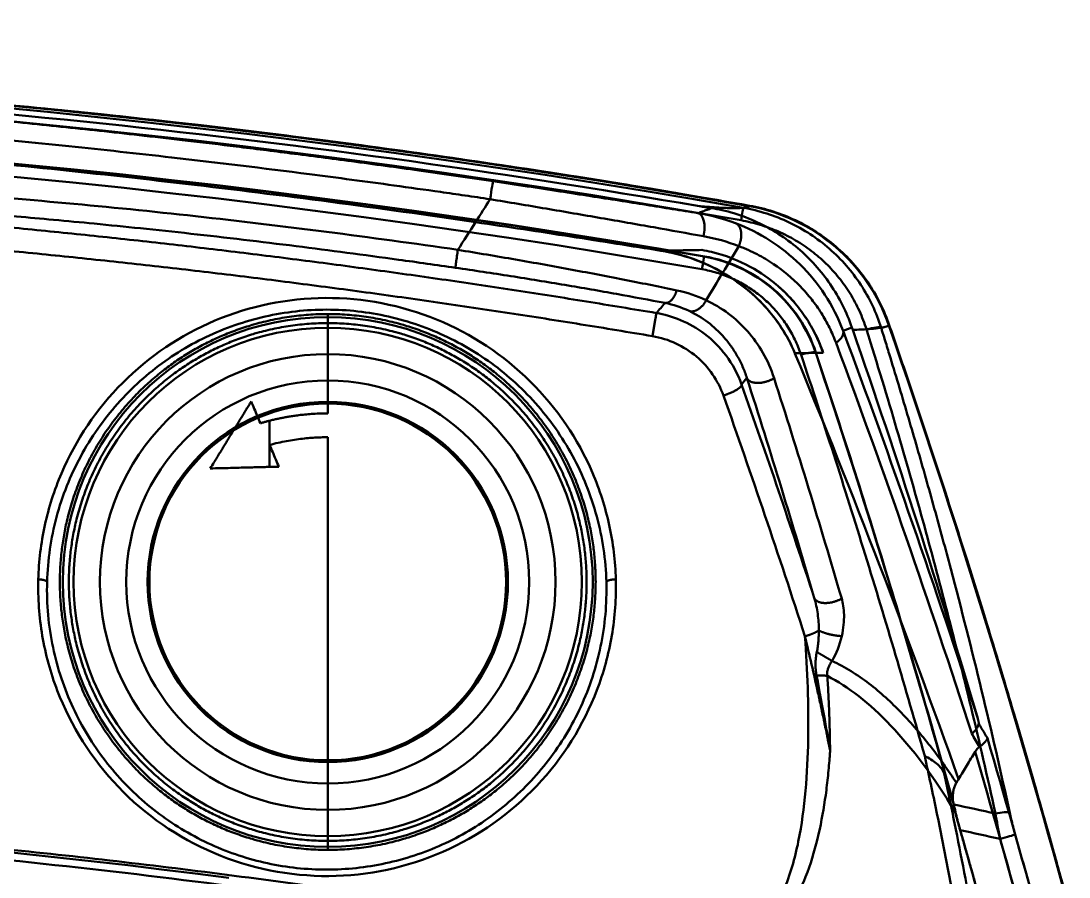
# Model space of a CAD drawing. Header units: millimetres. Extents: x -142 to 142, y -208 to 161.
# Drawn here: x 48.1 to 105.8, y 113.7 to 160.9 of the extents above; entities that cross this region are included whole.
import ezdxf

# ---------------------------------------------------------------- set-up
doc = ezdxf.new("R2010")
doc.units = ezdxf.units.MM
doc.layers.add('1', color=7, linetype='Continuous', true_color=0xffffff)

msp = doc.modelspace()

# ---------------------------------------------------------------- linework, layer by layer
at = {"layer": '1', "color": 251, "linetype": 'Continuous', "lineweight": 50}
for p, q in [((88.237, 150.728, 0.6), (88.237, 150.728)), ((85.731, 147.92, -5.669), (85.746, 147.936, -5.314)), ((65, 141.1, 22.6), (65, 144.595, 31.554)), ((65, 144, 13.2), (65, 139.925, 17.275)), ((65, 144, 11.4), (65, 144, 13.2)), ((93.88, 144.012, 11.497), (93.394, 143.833, 26.314)), ((95.933, 144.153, 0.6), (95.933, 144.153)), ((91.884, 142.618, -6.489), (91.894, 142.63, -6.237)), ((65, 139.925, 20.5), (65, 139.825, 20.673)), ((65, 139.925, 17.275), (65, 139.925, 20.5)), ((65, 139.825, 20.673), (65, 139.825, 22.6)), ((65, 120.175, 22.6), (65, 120.175, 20.673)), ((65, 120.175, 20.673), (65, 120.075, 20.5)), ((65, 120.075, 20.5), (65, 120.075, 17.275)), ((65, 120.075, 17.275), (65, 116, 13.2)), ((65, 118.9, 22.6), (65, 115.405, 31.554)), ((65, 116, 13.2), (65, 116, 11.4))]:
    msp.add_line(p, q, dxfattribs=at)
at = {"layer": '1', "color": 251, "linetype": 'Continuous', "lineweight": 50, "extrusion": (0, 0, -1)}
for centre, radius, start, end in [((0, -346, 3.96), 504.331, 79.96362, 100.03638), ((0, -346, 4.799), 503.629, 79.96362, 100.03638), ((0, -346, 5.669), 501.305, 80.15308, 99.84692), ((0, -346, -11.5), 504.002, 91.97293, 99.76506), ((0, -346, 6.5), 500.602, 80.15308, 99.84692), ((-65, 130, -31.554), 14.595, 270, 90), ((-65, 130, -31.554), 14.595, 90, 270), ((-65, 130, -13.2), 14, 270, 90), ((-65, 130, -13.2), 14, 90, 270), ((379, -20, -0.6), 502.476, 160.93454, 164.76154), ((-65, 130, -35.549), 12.553, 270, 90), ((-65, 130, -35.549), 12.553, 90, 270), ((-65, 130, -20.5), 9.925, 270, 90), ((-65, 130, -22.6), 9.825, 270, 90), ((-65, 130, -20.5), 9.925, 90, 270), ((-65, 130, -22.6), 9.825, 90, 270), ((379, -20, -10.866), 500.718, 163.59751, 164.7357), ((379, -20, -11.5), 499.858, 163.65777, 164.7357), ((379, -20, 11.373), 497.917, 163.8073, 163.95042), ((379, -20, 10.866), 500.718, 164.23017, 164.7357), ((379, -20, 11.5), 499.858, 164.23017, 164.7357)]:
    msp.add_arc(centre, radius, start, end, dxfattribs=at)
at = {"layer": '1', "color": 251, "linetype": 'Continuous', "lineweight": 50}
for centre, radius, start, end in [((0, -346), 504.504, 79.92722, 100.07278), ((0, -346, 0.6), 504.478, 79.92891, 100.07109), ((0, -346, -5.314), 501.323, 80.1518, 99.8482), ((65, 130, 11.4), 14, 90, 270), ((65, 130, 11.4), 14, 270, 90), ((-379, -20, 11.5), 500.515, 16.53864, 19.11303), ((-379, -20), 502.502, 15.23732, 19.0669), ((65, 130, 22.6), 11.1, 90, 270), ((65, 130, 22.6), 11.1, 270, 90), ((65, 130, 17.275), 9.925, 90, 270), ((65, 130, 20.673), 9.825, 90, 270), ((65, 130, 17.275), 9.925, 270, 90), ((65, 130, 20.673), 9.825, 270, 90), ((0, -346, -14.783), 463.545, 82.61923, 97.38077), ((0, -346, -11.356), 474.296, 77.60805, 77.89199), ((0, -346, -11.5), 472.987, 77.54085, 77.8137), ((-379, -20, -11.5), 497.872, 15.30697, 15.89189), ((0, -346, -15), 461.582, 82.61923, 97.38077)]:
    msp.add_arc(centre, radius, start, end, dxfattribs=at)
at = {"layer": '1', "color": 251, "linetype": 'Continuous', "lineweight": 50, "extrusion": (-0.989055, 0.147299, -0.008552)}
msp.add_arc((-160.332, 36.547, -51.207), 1, 89.93374, 178.99996, dxfattribs=at)
at = {"layer": '1', "color": 251, "linetype": 'Continuous', "lineweight": 50, "extrusion": (-0.843796, 0.135983, 0.51915)}
msp.add_arc((-160.99, 60.309, -34.012), 1, 78.12019, 178.82995, dxfattribs=at)
at = {"layer": '1', "color": 251, "linetype": 'Continuous', "lineweight": 50, "extrusion": (0.984697, -0.174274, 5.16068e-09)}
msp.add_arc((162.727, -3.921, 60.299), 0.9, 282.6, 357.49999, dxfattribs=at)
at = {"layer": '1', "color": 251, "linetype": 'Continuous', "lineweight": 50, "extrusion": (0.985268, -0.171016, -1.76321e-10)}
msp.add_arc((159.503, -5.622, 59.172), 0.9, 282.6, 357, dxfattribs=at)
at = {"layer": '1', "color": 251, "linetype": 'Continuous', "lineweight": 50, "extrusion": (-1, 0, 0)}
for start, end in [(104.54047, 180), (180, 201.32065)]:
    msp.add_arc((-141.8, 32.645, -65), 3, start, end, dxfattribs=at)
at = {"layer": '1', "color": 251, "linetype": 'Continuous', "lineweight": 50, "extrusion": (-0.290951, 0.779858, 0.554229)}
msp.add_arc((-136.78, -34.734, 99.58), 1, 113.68337, 177.59699, dxfattribs=at)
at = {"layer": '1', "color": 251, "linetype": 'Continuous', "lineweight": 50, "extrusion": (0.292666, -0.93651, -0.193119)}
msp.add_arc((133.202, -25.907, -105.933), 0.9, 275.93466, 351.19573, dxfattribs=at)
at = {"layer": '1', "color": 251, "linetype": 'Continuous', "lineweight": 50, "extrusion": (0.310848, -0.930902, -0.191823)}
msp.add_arc((131.426, -26.687, -102.957), 0.9, 276.07568, 356.94317, dxfattribs=at)
at = {"layer": '1', "color": 251, "linetype": 'Continuous', "lineweight": 50, "extrusion": (0.997943, 0.01175, 0.063028)}
msp.add_arc((129.226, -17.017, 65.584), 50, 79.72171, 81.27415, dxfattribs=at)
at = {"layer": '1', "color": 251, "linetype": 'Continuous', "lineweight": 50, "extrusion": (-0.997943, -0.01175, -0.063028)}
msp.add_arc((-129.226, -17.017, -65.584), 50, 97.32567, 98.72585, dxfattribs=at)
at = {"layer": '1', "color": 251, "linetype": 'Continuous', "lineweight": 50, "extrusion": (1, 0, 0)}
for start, end in [(104.54047, 180), (180, 201.32065)]:
    msp.add_arc((118.2, 32.645, 65), 3, start, end, dxfattribs=at)
at = {"layer": '1', "color": 251, "linetype": 'Continuous', "lineweight": 50, "extrusion": (0.209764, -0.9573, -0.198935)}
msp.add_arc((124.437, -28.682, -88.63), 0.9, 275.24026, 342.66616, dxfattribs=at)
at = {"layer": '1', "color": 251, "linetype": 'Continuous', "lineweight": 50, "extrusion": (0.271774, -0.962361, -6.80199e-15)}
msp.add_arc((129.687, -10.6, -83.755), 0.9, 270, 342.81695, dxfattribs=at)
at = {"layer": '1', "color": 251, "linetype": 'Continuous', "lineweight": 50}
for points, weights, degree in [([(-88.237, 150.728, 0.6), (-29.718, 161.123, 0.6), (29.718, 161.123, 0.6), (88.237, 150.728, 0.6)], [0.503883333784, 0.498705555405, 0.498705555405, 0.503883333784], 3), ([(83.104, 144.814, 15.802), (52.228, 150.042, 15.802), (20.94, 151.36, 15.802)], [0.500493700957, 0.499506299043, 0.500493700957], 2), ([(82.889, 143.541, 14.881), (51.336, 148.883, 14.881), (19.358, 150.131, 14.881)], [0.50051822094, 0.49948177906, 0.50051822094], 2), ([(95.933, 144.153, 0.6), (99.591, 133.57, 0.6), (102.894, 122.87, 0.6), (105.837, 112.066, 0.6)], [0.500139632378, 0.499953455874, 0.499953455874, 0.500139632378], 3), ([(-20.967, 117.221, 24.913), (31.277, 119.586, 24.913), (82.736, 110.254, 24.913)], [0.50158002096, 0.49841997904, 0.50158002096], 2), ([(101.104, 111.819, 11.5), (100.344, 114.589, 11.5), (99.551, 117.35, 11.5)], [0.500004161292, 0.499995838708, 0.500004161292], 2), ([(-82.632, 109.679, 25), (0, 124.663, 25), (82.631, 109.679, 25)], [0.504044166649, 0.495955833351, 0.504044166649], 2)]:
    msp.add_rational_spline(points, weights, degree=degree, dxfattribs=at)
for points, knots in [([(74.102, 152.075, 37.001), (72.74, 152.278, 36.989), (70.142, 152.654, 36.952), (66.43, 153.163, 36.823), (63.077, 153.601, 36.618), (60.068, 153.976, 36.34), (57.374, 154.298, 36), (54.947, 154.577, 35.607), (52.705, 154.825, 35.163), (50.559, 155.055, 34.656), (48.446, 155.274, 34.071), (46.346, 155.484, 33.398), (44.285, 155.684, 32.64), (42.274, 155.872, 31.803), (40.258, 156.054, 30.862), (38.139, 156.239, 29.759), (35.848, 156.431, 28.425), (33.364, 156.631, 26.805), (30.674, 156.837, 24.84), (27.757, 157.049, 22.448), (24.601, 157.264, 19.548), (21.225, 157.479, 16.073), (18.977, 157.611, 13.492), (17.823, 157.676, 12.1)], [0, 0, 0, 0, 0.063876, 0.12173, 0.174064, 0.221202, 0.263305, 0.301214, 0.336364, 0.370369, 0.404465, 0.43904, 0.473602, 0.507256, 0.540956, 0.577679, 0.61895, 0.664866, 0.716188, 0.774402, 0.840777, 0.915885, 1, 1, 1, 1]), ([(73.946, 151.086, 37.983), (73.713, 151.121, 37.981), (73.251, 151.189, 37.977), (72.34, 151.322, 37.966), (70.808, 151.543, 37.942), (67.951, 151.944, 37.873), (63.004, 152.602, 37.648), (57.004, 153.329, 37.046), (50.601, 154.028, 35.796), (44.848, 154.6, 34.05), (39.041, 155.125, 31.52), (33.916, 155.545, 28.497), (29.318, 155.891, 25.121), (25.228, 156.176, 21.585), (21.057, 156.445, 17.443), (18.403, 156.598, 14.341), (17.017, 156.677, 12.72)], [0, 0, 0, 0, 0.010837, 0.021506, 0.042347, 0.082087, 0.15428, 0.272161, 0.361156, 0.455796, 0.549445, 0.652951, 0.729544, 0.812104, 0.901843, 1, 1, 1, 1]), ([(85.393, 150.319, 33.905), (84.937, 150.392, 34.185), (84.007, 150.542, 34.707), (82.554, 150.773, 35.38), (81.047, 151.012, 35.942), (79.456, 151.26, 36.401), (77.762, 151.522, 36.748), (75.963, 151.796, 36.964), (74.728, 151.982, 37.006), (74.102, 152.075, 37.001)], [0, 0, 0, 0, 0.135282, 0.269359, 0.404675, 0.541862, 0.687965, 0.841698, 1, 1, 1, 1]), ([(20.94, 151.36, 15.802), (21.543, 151.357, 16.466), (22.745, 151.35, 17.751), (24.59, 151.327, 19.61), (26.452, 151.293, 21.368), (28.333, 151.247, 23.027), (30.216, 151.19, 24.572), (32.107, 151.122, 26.007), (34.014, 151.042, 27.342), (35.938, 150.95, 28.577), (37.873, 150.846, 29.708), (39.82, 150.73, 30.74), (41.788, 150.601, 31.679), (43.788, 150.458, 32.53), (45.809, 150.303, 33.291), (47.847, 150.134, 33.964), (49.952, 149.948, 34.568), (52.227, 149.733, 35.125), (54.745, 149.48, 35.632), (57.484, 149.185, 36.069), (60.345, 148.857, 36.413), (63.213, 148.507, 36.661), (66.064, 148.141, 36.83), (68.994, 147.744, 36.941), (70.992, 147.46, 36.983), (72.039, 147.308, 36.998)], [0, 0, 0, 0, 0.046674, 0.091608, 0.136422, 0.1801, 0.222325, 0.263459, 0.303969, 0.343827, 0.382864, 0.421159, 0.459023, 0.496936, 0.53491, 0.572132, 0.60936, 0.649668, 0.6949, 0.743996, 0.795117, 0.846065, 0.895032, 0.944994, 1, 1, 1, 1]), ([(88.218, 150.705, 0.6), (88.202, 150.69, 0.993), (88.153, 150.664, 1.79), (88.041, 150.633, 2.926), (87.887, 150.611, 4.038), (87.695, 150.597, 5.114), (87.462, 150.591, 6.176), (87.186, 150.593, 7.229), (86.871, 150.603, 8.248), (86.531, 150.621, 9.197), (86.182, 150.643, 10.053), (85.832, 150.67, 10.819), (85.599, 150.69, 11.281), (85.483, 150.7, 11.5)], [0, 0, 0, 0, 0.08441, 0.175969, 0.267528, 0.359087, 0.450646, 0.542205, 0.633764, 0.725323, 0.816882, 0.908441, 1, 1, 1, 1]), ([(95.913, 144.133, 0.6), (95.332, 145.815, 0.6), (94.302, 147.318, 0.6), (91.625, 149.606, 0.6), (89.975, 150.393, 0.6), (88.218, 150.705, 0.6)], [0, 0, 0, 0, 0.5, 0.5, 1, 1, 1, 1]), ([(95.933, 144.153), (95.642, 144.997), (95.246, 145.783), (94.251, 147.245), (93.651, 147.913), (92.313, 149.057), (91.556, 149.547), (89.963, 150.3), (89.116, 150.572), (88.237, 150.728)], [0, 0, 0, 0, 0.25, 0.25, 0.5, 0.5, 0.75, 0.75, 1, 1, 1, 1]), ([(88.237, 150.728, 0.6), (89.116, 150.572, 0.6), (89.963, 150.3, 0.6), (91.556, 149.547, 0.6), (92.313, 149.057, 0.6), (93.651, 147.913, 0.6), (94.251, 147.245, 0.6), (95.246, 145.783, 0.6), (95.642, 144.997, 0.6), (95.933, 144.153, 0.6)], [0, 0, 0, 0, 0.25, 0.25, 0.5, 0.5, 0.75, 0.75, 1, 1, 1, 1]), ([(93.88, 144.012, 11.497), (93.585, 144.867, 11.453), (93.184, 145.662, 11.39), (92.177, 147.137, 11.23), (91.571, 147.809, 11.133), (90.219, 148.958, 10.927), (89.457, 149.448, 10.81), (88.235, 150.014, 10.698), (87.81, 150.176, 10.669), (86.947, 150.438, 10.728), (86.495, 150.537, 10.837), (86.153, 150.591, 11.135)], [0, 0, 0, 0, 0.25, 0.25, 0.5, 0.5, 0.75, 0.75, 0.875, 0.875, 1, 1, 1, 1]), ([(93.004, 143.171, 27.041), (92.888, 143.454, 27.25), (92.654, 144.028, 27.672), (92.199, 144.825, 28.353), (91.666, 145.581, 29.072), (90.829, 146.538, 30.099), (89.822, 147.379, 31.198), (88.809, 147.979, 32.195), (88.243, 148.253, 32.724), (87.946, 148.38, 32.994), (87.773, 148.451, 33.151), (87.685, 148.484, 33.229), (87.641, 148.501, 33.269)], [0, 0, 0, 0, 0.111299, 0.225151, 0.343118, 0.463258, 0.716118, 0.854942, 0.926677, 0.963114, 0.981498, 1, 1, 1, 1]), ([(91.894, 142.63, -6.237), (91.446, 143.973, -5.96), (90.644, 145.183, -5.727), (88.498, 147.05, -5.402), (87.168, 147.689, -5.314), (85.746, 147.936, -5.314)], [0, 0, 0, 0, 0.5, 0.5, 1, 1, 1, 1]), ([(86.76, 147.039, 33.265), (87.622, 146.545, 32.426), (88.393, 145.935, 31.6), (89.741, 144.463, 29.977), (90.321, 143.595, 29.176), (90.733, 142.6, 28.44)], [0, 0, 0, 0, 0.5, 0.5, 1, 1, 1, 1]), ([(89.897, 146.224, 11.5), (90.17, 145.98, 11.499), (90.684, 145.458, 11.496), (91.184, 144.802, 11.494), (91.455, 144.379, 11.499), (91.532, 144.252, 11.504), (91.566, 144.193, 11.508), (91.589, 144.153, 11.512), (91.652, 144.045, 11.522), (91.75, 143.865, 11.54), (91.872, 143.621, 11.567), (91.958, 143.435, 11.588), (92.013, 143.31, 11.604), (92.049, 143.227, 11.612), (92.112, 143.079, 11.615), (92.198, 142.868, 11.587), (92.262, 142.705, 11.534), (92.292, 142.625, 11.501)], [0, 0, 0, 0, 0.25, 0.5, 0.5625, 0.59375, 0.601562, 0.609375, 0.625, 0.6875, 0.75, 0.8125, 0.828125, 0.84375, 0.875, 0.9375, 1, 1, 1, 1]), ([(49.054, 130.145, 20.336), (49.081, 131.146, 20.03), (49.324, 133.142, 19.416), (50.547, 136.978, 18.211), (53.414, 141.244, 16.822), (58.611, 144.767, 15.573), (64.858, 146.065, 14.942), (71.156, 144.843, 15.048), (76.45, 141.323, 15.869), (79.366, 137.013, 17.027), (80.6, 133.149, 18.13), (80.844, 131.146, 18.721), (80.87, 130.144, 19.022)], [0, 0, 0, 0, 0.0625, 0.125, 0.25, 0.375, 0.5, 0.625, 0.75, 0.875, 0.9375, 1, 1, 1, 1]), ([(85.847, 145.518, 33.26), (86.708, 145.117, 32.461), (87.863, 144.253, 31.247), (89.013, 142.659, 29.713), (89.429, 141.724, 29.002), (89.588, 141.226, 28.667)], [0, 0, 0, 0, 0.5, 0.75, 1, 1, 1, 1]), ([(49.538, 130, 19.901), (49.554, 130.605, 19.711), (49.658, 131.81, 19.329), (50.025, 133.583, 18.76), (50.593, 135.296, 18.204), (51.354, 136.925, 17.668), (52.293, 138.445, 17.159), (53.394, 139.839, 16.684), (54.64, 141.091, 16.247), (56.014, 142.188, 15.854), (57.495, 143.116, 15.509), (59.063, 143.868, 15.215), (60.697, 144.437, 14.974), (62.378, 144.818, 14.789), (64.086, 145.009, 14.66), (65.803, 145.009, 14.589), (67.511, 144.818, 14.576), (69.189, 144.438, 14.622), (70.82, 143.871, 14.726), (72.382, 143.123, 14.888), (73.858, 142.2, 15.108), (75.228, 141.11, 15.383), (76.472, 139.865, 15.711), (77.573, 138.477, 16.089), (78.514, 136.961, 16.514), (79.279, 135.334, 16.982), (79.854, 133.615, 17.488), (80.226, 131.826, 18.025), (80.331, 130.61, 18.398), (80.348, 130, 18.587)], [0, 0, 0, 0, 0.039047, 0.077843, 0.116597, 0.15505, 0.193104, 0.230766, 0.268055, 0.304976, 0.341523, 0.377683, 0.413487, 0.449011, 0.484352, 0.5196, 0.554838, 0.590145, 0.625595, 0.661273, 0.697256, 0.733587, 0.770289, 0.807408, 0.845003, 0.883004, 0.921605, 0.960695, 1, 1, 1, 1]), ([(88.09, 141.235, 27.939), (88.022, 141.451, 28.109), (87.864, 141.87, 28.46), (87.571, 142.452, 29.01), (87.228, 142.99, 29.575), (86.71, 143.643, 30.348), (85.961, 144.339, 31.339), (85.268, 144.76, 32.138), (84.901, 144.933, 32.535)], [0, 0, 0, 0, 0.125, 0.25, 0.375, 0.5, 0.75, 1, 1, 1, 1]), ([(95.913, 144.133, 0.6), (95.876, 144.102, 1.526), (95.74, 144.047, 3.375), (95.412, 143.99, 5.67), (95.051, 143.952, 7.488), (94.73, 143.925, 8.841), (94.358, 143.904, 10.181), (94.074, 143.892, 11.063), (93.924, 143.885, 11.501)], [0, 0, 0, 0, 0.25, 0.5, 0.625, 0.75, 0.875, 1, 1, 1, 1]), ([(95.484, 144.005, -5.097), (95.494, 143.97, -5.104), (95.516, 143.902, -5.119), (95.559, 143.764, -5.147), (95.634, 143.523, -5.198), (95.783, 143.041, -5.299), (96.079, 142.077, -5.502), (96.665, 140.147, -5.908), (97.479, 137.384, -6.49), (98.421, 134.058, -7.191), (99.629, 129.61, -8.129), (101.047, 124.028, -9.309), (102.079, 119.54, -10.262), (102.569, 117.29, -10.74)], [0, 0, 0, 0, 0.003906, 0.007812, 0.015625, 0.03125, 0.0625, 0.125, 0.25, 0.375, 0.5, 0.75, 1, 1, 1, 1]), ([(65, 130, 37.15), (65, 130.334, 37.15), (65, 131.001, 37.143), (64.999, 132.001, 37.113), (65.002, 132.751, 37.076), (64.997, 133.251, 37.044), (65.001, 133.583, 37.022), (64.996, 134.166, 36.978), (65.004, 134.747, 36.926), (65.001, 135.203, 36.879), (64.999, 135.369, 36.861), (65, 135.618, 36.834), (64.999, 135.991, 36.791), (65.003, 136.405, 36.739), (64.999, 136.735, 36.694), (65.001, 136.983, 36.66), (65.003, 137.231, 36.625), (65.001, 137.478, 36.588), (64.999, 137.726, 36.55), (65, 137.89, 36.524), (65, 137.973, 36.51)], [0, 0, 0, 0, 0.125, 0.25, 0.375, 0.40625, 0.4375, 0.5, 0.625, 0.65625, 0.671875, 0.6875, 0.75, 0.8125, 0.84375, 0.875, 0.90625, 0.9375, 0.96875, 1, 1, 1, 1]), ([(80.87, 130.144, 19.022), (80.897, 129.105, 19.334), (80.747, 127.026, 19.968), (79.652, 123.004, 21.236), (76.834, 118.498, 22.739), (71.537, 114.743, 24.131), (65.068, 113.348, 24.845), (58.538, 114.665, 24.711), (53.135, 118.43, 23.765), (50.277, 122.983, 22.475), (49.175, 127.027, 21.28), (49.027, 129.108, 20.652), (49.054, 130.145, 20.336)], [0, 0, 0, 0, 0.0625, 0.125, 0.25, 0.375, 0.5, 0.625, 0.75, 0.875, 0.9375, 1, 1, 1, 1]), ([(80.348, 130, 18.587), (80.364, 129.401, 18.773), (80.327, 128.21, 19.145), (80.067, 126.451, 19.706), (79.612, 124.748, 20.26), (78.972, 123.12, 20.801), (78.16, 121.589, 21.319), (77.191, 120.17, 21.811), (76.082, 118.878, 22.27), (74.847, 117.725, 22.692), (73.504, 116.72, 23.072), (72.07, 115.872, 23.407), (70.561, 115.187, 23.693), (68.995, 114.669, 23.928), (67.388, 114.322, 24.111), (65.756, 114.148, 24.239), (64.116, 114.148, 24.311), (62.486, 114.322, 24.327), (60.882, 114.669, 24.285), (59.319, 115.186, 24.188), (57.815, 115.869, 24.034), (56.385, 116.714, 23.824), (55.046, 117.714, 23.561), (53.815, 118.861, 23.247), (52.71, 120.144, 22.885), (51.745, 121.551, 22.478), (50.935, 123.069, 22.029), (50.291, 124.688, 21.543), (49.827, 126.399, 21.022), (49.559, 128.182, 20.471), (49.521, 129.393, 20.092), (49.538, 130, 19.901)], [0, 0, 0, 0, 0.037256, 0.073914, 0.110482, 0.146681, 0.182411, 0.217683, 0.252524, 0.286932, 0.320906, 0.354476, 0.38769, 0.420608, 0.453297, 0.485824, 0.518252, 0.550651, 0.583095, 0.615663, 0.648442, 0.681514, 0.714962, 0.748796, 0.782989, 0.817604, 0.85275, 0.888327, 0.924828, 0.962191, 1, 1, 1, 1]), ([(65, 117.447, 35.549), (64.996, 118.47, 35.814), (64.996, 120.534, 36.28), (65, 123.146, 36.698), (65, 125.248, 36.932), (65, 126.829, 37.058), (64.999, 128.15, 37.121), (65.001, 129.075, 37.143), (65.004, 129.603, 37.149), (65.001, 129.868, 37.15), (65, 130, 37.15)], [0, 0, 0, 0, 0.25, 0.5, 0.625, 0.75, 0.875, 0.9375, 0.96875, 1, 1, 1, 1]), ([(82.736, 110.254, 24.913), (82.979, 110.21, 24.913), (83.464, 110.123, 24.912), (84.439, 109.966, 24.906), (85.668, 109.84, 24.875), (87.154, 109.992, 24.744), (88.487, 110.652, 24.469), (89.457, 111.715, 24.093), (90.361, 113.409, 23.532), (90.985, 115.688, 22.811), (91.363, 118.499, 21.946), (91.491, 121.335, 21.088), (91.463, 124.172, 20.238), (91.358, 126.063, 19.676), (91.29, 127.008, 19.397)], [0, 0, 0, 0, 0.03125, 0.0625, 0.125, 0.1875, 0.25, 0.3125, 0.375, 0.5, 0.625, 0.75, 0.875, 1, 1, 1, 1]), ([(92.674, 120.708, 20.751), (92.671, 120.725, 20.749), (92.665, 120.758, 20.746), (92.656, 120.8, 20.742), (92.649, 120.834, 20.739), (92.642, 120.867, 20.736), (92.624, 120.959, 20.726), (92.58, 121.177, 20.702), (92.485, 121.645, 20.64), (92.347, 122.31, 20.533), (92.179, 123.103, 20.38), (91.95, 124.154, 20.151), (91.656, 125.458, 19.83), (91.413, 126.493, 19.544), (91.29, 127.008, 19.397)], [0, 0, 0, 0, 0.007812, 0.015625, 0.019531, 0.023438, 0.03125, 0.0625, 0.125, 0.25, 0.375, 0.5, 0.75, 1, 1, 1, 1]), ([(92.524, 124.821, 19.649), (92.516, 124.87, 19.642), (92.508, 124.97, 19.623), (92.528, 125.125, 19.585), (92.58, 125.29, 19.542), (92.665, 125.467, 19.503), (92.739, 125.589, 19.489), (92.779, 125.652, 19.487)], [0, 0, 0, 0, 0.166856, 0.349666, 0.547829, 0.762933, 1, 1, 1, 1]), ([(82.631, 109.679, 25), (83.01, 109.611, 25), (83.768, 109.478, 25), (84.915, 109.345, 24.982), (86.071, 109.33, 24.928), (87.212, 109.512, 24.814), (88.279, 109.929, 24.623), (89.533, 110.772, 24.277), (90.679, 112.25, 23.714), (91.569, 114.253, 22.984), (92.134, 116.372, 22.234), (92.433, 118.168, 21.613), (92.573, 119.436, 21.181), (92.629, 120.071, 20.965), (92.653, 120.389, 20.858), (92.666, 120.571, 20.796), (92.672, 120.662, 20.766), (92.674, 120.708, 20.751)], [0, 0, 0, 0, 0.0625, 0.125, 0.1875, 0.25, 0.3125, 0.375, 0.5, 0.625, 0.75, 0.875, 0.9375, 0.96875, 0.984375, 0.992188, 1, 1, 1, 1]), ([(99.551, 117.35, 11.5), (99.514, 117.481, 11.5), (99.454, 117.747, 11.499), (99.427, 118.087, 11.5), (99.442, 118.36, 11.5), (99.476, 118.561, 11.5), (99.535, 118.758, 11.5), (99.595, 118.88, 11.5), (99.63, 118.939, 11.5)], [0, 0, 0, 0, 0.25, 0.5, 0.625, 0.75, 0.875, 1, 1, 1, 1])]:
    msp.add_open_spline(points, degree=3, knots=knots, dxfattribs=at)
for points in [[(73.147, 149.821, 37.975), (70.484, 150.215, 37.946), (65.145, 150.96, 37.82), (57.155, 151.954, 37.112), (49.256, 152.824, 35.529), (41.644, 153.563, 32.859), (34.542, 154.17, 29.006), (28.041, 154.658, 24.195), (22.157, 155.047, 18.661), (18.586, 155.254, 14.623), (16.874, 155.348, 12.547)], [(20.243, 152.358, 16.44), (21.882, 152.352, 18.24), (25.298, 152.315, 21.721), (30.889, 152.162, 26.43), (37.001, 151.886, 30.454), (43.586, 151.467, 33.63), (50.543, 150.895, 35.829), (57.706, 150.172, 37.158), (64.933, 149.307, 37.793), (69.76, 148.646, 37.928), (72.169, 148.297, 37.963)], [(73.143, 149.822, 37.975), (73.412, 150.243, 37.978), (73.679, 150.665, 37.981), (73.946, 151.086, 37.983)], [(85.692, 149.049, 34.724), (84.816, 149.206, 35.268), (82.986, 149.532, 36.227), (80.067, 150.045, 37.258), (77.034, 150.567, 37.868), (74.975, 150.914, 37.992), (73.946, 151.086, 37.983)], [(86.153, 150.591, 11.135), (86.116, 150.597, 11.168), (86.043, 150.608, 11.229), (85.939, 150.625, 11.307), (85.84, 150.641, 11.373), (85.744, 150.656, 11.427), (85.651, 150.672, 11.468), (85.563, 150.686, 11.494), (85.509, 150.695, 11.5), (85.483, 150.7, 11.5)], [(87.892, 150.614, -3.96), (87.951, 150.62, -3.58), (88.059, 150.636, -2.782), (88.181, 150.673, -1.463), (88.226, 150.708, -0.501), (88.237, 150.728, 0)], [(86.153, 150.591, 11.135), (86.069, 150.56, 13.665), (85.9, 150.5, 18.725), (85.646, 150.409, 26.315), (85.478, 150.349, 31.375), (85.393, 150.319, 33.905)], [(87.46, 149.764, 32.528), (86.763, 150.028, 33.085), (86.059, 150.211, 33.537), (85.393, 150.319, 33.905)], [(87.892, 150.614, -3.96), (88.766, 150.458, -3.971), (90.473, 149.911, -4.04), (92.719, 148.45, -4.274), (94.464, 146.435, -4.633), (95.222, 144.838, -4.935), (95.484, 144.005, -5.097)], [(72.169, 148.297, 37.963), (72.494, 148.805, 37.968), (72.82, 149.313, 37.972), (73.147, 149.821, 37.975)], [(73.143, 149.822, 37.975), (74.024, 149.692, 37.985), (75.786, 149.428, 37.903), (78.396, 149.03, 37.475), (80.938, 148.633, 36.741), (82.563, 148.375, 36.053), (83.352, 148.249, 35.661)], [(93.394, 143.833, 26.314), (93.13, 144.548, 26.771), (92.449, 145.879, 27.743), (91.064, 147.55, 29.309), (89.393, 148.874, 30.92), (88.124, 149.511, 31.997), (87.46, 149.764, 32.528)], [(87.769, 149.922, -4.799), (88.133, 149.857, -4.799), (88.841, 149.687, -4.809), (89.834, 149.32, -4.85), (90.783, 148.835, -4.918), (91.661, 148.246, -5.012), (92.462, 147.555, -5.131), (93.17, 146.778, -5.273), (93.791, 145.904, -5.439), (94.307, 144.942, -5.628), (94.57, 144.26, -5.767), (94.68, 143.907, -5.84)], [(87.64, 148.501, 33.268), (87.017, 148.743, 33.825), (86.362, 148.929, 34.308), (85.692, 149.049, 34.724)], [(86.76, 147.039, 33.265), (87.053, 147.526, 33.267), (87.347, 148.014, 33.268), (87.64, 148.501, 33.268)], [(72.039, 147.308, 36.998), (72.038, 147.312, 37.113), (72.042, 147.362, 37.361), (72.07, 147.591, 37.702), (72.117, 147.936, 37.921), (72.152, 148.183, 37.963), (72.169, 148.297, 37.963)], [(72.169, 148.297, 37.963), (73.231, 148.124, 37.979), (75.357, 147.765, 37.858), (78.482, 147.202, 37.222), (81.477, 146.628, 36.129), (83.341, 146.249, 35.107), (84.228, 146.062, 34.526)], [(85.616, 148.29, 11.5), (85.404, 148.286, 13.765), (85.003, 148.278, 18.146), (84.432, 148.268, 24.226), (83.899, 148.258, 29.941), (83.542, 148.251, 33.762), (83.365, 148.247, 35.655)], [(86.758, 147.036, 33.265), (85.717, 147.633, 34.28), (84.558, 148.055, 35.06), (83.365, 148.247, 35.655)], [(83.365, 148.247, 35.655), (84.669, 148.039, 35.005), (85.788, 147.595, 34.212), (86.76, 147.039, 33.265)], [(86.148, 148.18, 11.5), (85.969, 148.223, 11.5), (85.789, 148.26, 11.5), (85.61, 148.291, 11.5)], [(85.731, 147.92, -5.669), (86.436, 147.797, -5.671), (87.809, 147.357, -5.714), (89.618, 146.181, -5.882), (91.032, 144.565, -6.146), (91.66, 143.286, -6.369), (91.884, 142.618, -6.489)], [(89.729, 146.366, 11.5), (89.347, 146.69, 11.5), (88.382, 147.397, 11.502), (86.953, 147.987, 11.5), (86.148, 148.18, 11.5)], [(83.58, 145.369, 33.734), (82.73, 145.533, 34.287), (80.945, 145.866, 35.259), (78.078, 146.367, 36.296), (75.088, 146.853, 36.9), (73.055, 147.16, 37.013), (72.039, 147.308, 36.998)], [(85.611, 147.227, -6.5), (85.891, 147.179, -6.5), (86.435, 147.049, -6.508), (87.195, 146.772, -6.539), (87.93, 146.402, -6.592), (88.615, 145.95, -6.664), (89.247, 145.417, -6.756), (89.809, 144.817, -6.866), (90.316, 144.13, -6.996), (90.75, 143.358, -7.148), (90.974, 142.805, -7.261), (91.071, 142.518, -7.32)], [(85.847, 145.518, 33.26), (86.15, 146.024, 33.262), (86.454, 146.53, 33.264), (86.758, 147.036, 33.265)], [(86.758, 147.036, 33.265), (87.186, 146.791, 32.848), (88.005, 146.236, 32.013), (89.099, 145.219, 30.774), (90.036, 144.017, 29.568), (90.528, 143.093, 28.805), (90.733, 142.6, 28.44)], [(89.895, 146.221, 11.5), (89.842, 146.269, 11.5), (89.787, 146.317, 11.5), (89.729, 146.366, 11.5)], [(92.296, 142.614, 11.5), (92.177, 142.959, 11.5), (91.895, 143.634, 11.5), (91.346, 144.584, 11.501), (90.681, 145.457, 11.5), (90.167, 145.978, 11.5), (89.895, 146.221, 11.5)], [(84.228, 146.062, 34.526), (84.79, 145.945, 34.158), (85.334, 145.761, 33.738), (85.847, 145.518, 33.26)], [(83.104, 144.814, 15.802), (83.263, 144.999, 21.779), (83.421, 145.184, 27.757), (83.58, 145.369, 33.734)], [(84.901, 144.933, 32.535), (84.482, 145.132, 32.99), (84.035, 145.279, 33.389), (83.58, 145.369, 33.734)], [(87.793, 140.88, 16.583), (87.584, 141.47, 16.443), (86.996, 142.542, 16.196), (85.786, 143.733, 15.949), (84.438, 144.49, 15.821), (83.535, 144.741, 15.801), (83.104, 144.814, 15.802)], [(100.808, 122.478, 11.5), (98.49, 129.683, 16.387), (96.017, 136.803, 21.328), (93.394, 143.833, 26.314)], [(93.924, 143.885, 11.5), (93.909, 143.927, 11.5), (93.895, 143.97, 11.499), (93.88, 144.012, 11.497)], [(94.68, 143.907, -5.84), (95.272, 142.013, -6.23), (96.382, 138.344, -6.987), (97.796, 133.376, -8.013), (99.124, 128.418, -9.039), (100.437, 123.177, -10.124), (101.337, 119.279, -10.933), (101.783, 117.246, -11.356)], [(95.484, 144.005, -5.097), (95.567, 144.018, -4.552), (95.712, 144.046, -3.447), (95.863, 144.095, -1.748), (95.918, 144.133, -0.587), (95.933, 144.153)], [(86.797, 140.267, 15.662), (86.651, 140.678, 15.546), (86.247, 141.466, 15.331), (85.349, 142.463, 15.078), (84.203, 143.193, 14.918), (83.334, 143.465, 14.881), (82.889, 143.541, 14.881)], [(90.733, 142.6, 28.44), (90.89, 142.603, 26.728), (91.216, 142.609, 23.191), (91.732, 142.617, 17.584), (92.102, 142.623, 13.57), (92.292, 142.625, 11.501)], [(91.884, 142.618, -6.489), (94.509, 134.757, -8.106), (96.937, 126.832, -9.734), (99.164, 118.854, -11.373)], [(99.486, 117.745, -11.356), (98.33, 121.924, -10.496), (95.908, 130.253, -8.784), (93.268, 138.516, -7.084), (91.894, 142.63, -6.237)], [(100.475, 121.645, 12.081), (98.152, 128.873, 16.991), (95.663, 136.047, 21.978), (93.004, 143.171, 27.041)], [(65, 142.553, 35.549), (64.997, 142.248, 35.628), (65.001, 141.653, 35.776), (64.999, 140.811, 35.97), (65, 140.017, 36.138), (65.001, 139.526, 36.235), (65, 139.286, 36.28)], [(99.752, 119.14, 11.5), (96.954, 127.027, 17.053), (93.95, 134.843, 22.698), (90.738, 142.589, 28.432)], [(91.071, 142.518, -7.32), (91.681, 140.69, -7.697), (92.882, 137.027, -8.451), (94.618, 131.512, -9.587), (96.289, 125.978, -10.726), (97.36, 122.277, -11.487), (97.884, 120.423, -11.869)], [(87.793, 140.88, 16.583), (87.892, 140.998, 20.369), (87.991, 141.116, 24.154), (88.09, 141.235, 27.939)], [(91.803, 129.121, 19.889), (90.516, 133.056, 18.784), (89.179, 136.976, 17.682), (87.793, 140.88, 16.583)], [(91.803, 129.121, 19.889), (90.628, 133.134, 22.523), (89.391, 137.173, 25.206), (88.09, 141.235, 27.939)], [(89.588, 141.226, 28.667), (90.881, 137.194, 25.959), (92.121, 133.148, 23.275), (93.311, 129.087, 20.615)], [(58.526, 136.252, 36.333), (58.596, 136.368, 36.328), (58.731, 136.586, 36.317), (58.908, 136.876, 36.299), (59.067, 137.137, 36.281), (59.212, 137.376, 36.263), (59.349, 137.6, 36.245), (59.481, 137.815, 36.226), (59.61, 138.027, 36.207), (59.739, 138.238, 36.186), (59.869, 138.451, 36.163), (59.999, 138.663, 36.139), (60.128, 138.875, 36.115), (60.258, 139.086, 36.088), (60.387, 139.299, 36.061), (60.518, 139.513, 36.032), (60.649, 139.727, 36.002), (60.737, 139.87, 35.981), (60.78, 139.941, 35.97)], [(60.78, 139.941, 35.97), (60.837, 139.808, 36.002), (60.95, 139.542, 36.064), (61.12, 139.142, 36.154), (61.231, 138.878, 36.211), (61.288, 138.745, 36.239)], [(91.29, 127.008, 19.397), (89.85, 131.463, 18.143), (88.352, 135.883, 16.898), (86.797, 140.267, 15.662)], [(61.794, 138.884, 36.25), (61.867, 138.904, 36.251), (62.01, 138.938, 36.254), (62.218, 138.985, 36.257), (62.427, 139.029, 36.261), (62.643, 139.071, 36.264), (62.871, 139.111, 36.267), (63.121, 139.151, 36.27), (63.407, 139.189, 36.273), (63.731, 139.225, 36.276), (64.1, 139.256, 36.278), (64.517, 139.28, 36.28), (64.833, 139.286, 36.28), (65, 139.286, 36.28)], [(61.288, 138.745, 36.239), (61.344, 138.761, 36.24), (61.455, 138.793, 36.243), (61.624, 138.84, 36.247), (61.737, 138.87, 36.249), (61.794, 138.884, 36.25)], [(65, 137.973, 36.51), (64.903, 137.974, 36.51), (64.712, 137.97, 36.51), (64.384, 137.959, 36.509), (64.019, 137.935, 36.507), (63.614, 137.896, 36.504), (63.18, 137.84, 36.499), (62.725, 137.764, 36.492), (62.263, 137.666, 36.484), (61.951, 137.592, 36.476), (61.796, 137.548, 36.473)], [(62.304, 136.351, 36.672), (62.247, 136.485, 36.651), (62.135, 136.75, 36.61), (61.965, 137.15, 36.544), (61.853, 137.414, 36.497), (61.796, 137.548, 36.473)], [(61.293, 136.325, 36.61), (61.186, 136.323, 36.602), (60.963, 136.316, 36.585), (60.571, 136.306, 36.553), (60.133, 136.294, 36.514), (59.644, 136.282, 36.465), (59.11, 136.266, 36.406), (58.725, 136.259, 36.359), (58.526, 136.252, 36.333)], [(61.293, 136.325, 36.61), (61.351, 136.326, 36.614), (61.465, 136.329, 36.622), (61.632, 136.334, 36.633), (61.743, 136.337, 36.64), (61.799, 136.338, 36.643)], [(62.304, 136.351, 36.672), (62.218, 136.349, 36.667), (62.052, 136.345, 36.658), (61.886, 136.34, 36.649), (61.799, 136.338, 36.643)], [(92.052, 127.324, 19.646), (92.052, 127.478, 19.652), (92.043, 127.783, 19.674), (91.996, 128.238, 19.723), (91.92, 128.687, 19.792), (91.846, 128.978, 19.854), (91.803, 129.121, 19.889)], [(93.314, 127.018, 19.7), (93.415, 127.453, 19.818), (93.482, 128.244, 20.118), (93.383, 128.84, 20.453), (93.311, 129.087, 20.615)], [(91.945, 126.143, 19.674), (91.965, 126.24, 19.664), (91.998, 126.435, 19.649), (92.031, 126.73, 19.639), (92.049, 127.027, 19.637), (92.053, 127.225, 19.642), (92.052, 127.324, 19.646)], [(93.314, 127.018, 19.7), (93.198, 126.514, 19.562), (93.019, 126.058, 19.491), (92.779, 125.652, 19.487)], [(91.925, 124.854, 19.95), (91.904, 124.96, 19.925), (91.874, 125.173, 19.872), (91.864, 125.495, 19.791), (91.886, 125.819, 19.719), (91.922, 126.035, 19.685), (91.945, 126.143, 19.674)], [(92.779, 125.652, 19.487), (93.504, 125.314, 18.808), (94.854, 124.462, 17.446), (96.634, 122.827, 15.42), (98.224, 120.979, 13.437), (99.176, 119.632, 12.141), (99.63, 118.939, 11.5)], [(92.674, 120.708, 20.751), (92.597, 121.163, 20.697), (92.401, 122.311, 20.522), (92.105, 123.929, 20.172), (91.925, 124.854, 19.95)], [(92.524, 124.821, 19.649), (92.545, 124.479, 19.741), (92.583, 123.794, 19.925), (92.626, 122.766, 20.202), (92.656, 121.738, 20.479), (92.669, 121.051, 20.661), (92.674, 120.708, 20.751)], [(99.551, 117.35, 11.5), (97.229, 121.175, 14.789), (94.801, 123.659, 17.553), (92.524, 124.821, 19.649)], [(100.808, 122.478, 11.5), (100.815, 122.453, 11.5), (100.828, 122.406, 11.502), (100.844, 122.341, 11.512), (100.856, 122.283, 11.529), (100.861, 122.233, 11.555), (100.861, 122.209, 11.578), (100.859, 122.199, 11.59)], [(100.859, 122.199, 11.59), (100.855, 122.163, 11.634), (100.837, 122.088, 11.72), (100.782, 121.973, 11.836), (100.703, 121.859, 11.938), (100.6, 121.747, 12.022), (100.518, 121.678, 12.063), (100.475, 121.645, 12.081)], [(101.339, 121.394, 10.866), (101.286, 121.486, 10.948), (101.179, 121.669, 11.111), (101.019, 121.937, 11.352), (100.912, 122.112, 11.511), (100.859, 122.199, 11.59)], [(100.475, 121.645, 12.081), (100.545, 121.53, 11.978), (100.686, 121.294, 11.77), (100.83, 121.048, 11.555), (100.903, 120.922, 11.446)], [(101.339, 121.394, 10.866), (101.328, 121.36, 10.931), (101.292, 121.287, 11.057), (101.198, 121.169, 11.223), (101.068, 121.045, 11.358), (100.96, 120.962, 11.421), (100.903, 120.922, 11.446)], [(100.663, 120.647, 11.5), (100.687, 120.688, 11.5), (100.738, 120.763, 11.496), (100.819, 120.855, 11.478), (100.875, 120.902, 11.458), (100.903, 120.922, 11.446)], [(97.884, 120.423, -11.869), (98.11, 119.389, -12.085), (98.547, 117.333, -12.514), (99.156, 114.29, -13.151), (99.531, 112.292, -13.569), (99.711, 111.301, -13.777)], [(97.884, 120.423, -11.869), (98.001, 120.362, -11.877), (98.237, 120.232, -11.862), (98.552, 120.004, -11.757), (98.8, 119.744, -11.604), (98.916, 119.553, -11.493), (98.964, 119.455, -11.441)], [(99.752, 119.14, 11.5), (99.904, 119.391, 11.5), (100.207, 119.893, 11.5), (100.511, 120.396, 11.5), (100.663, 120.647, 11.5)], [(98.964, 119.455, -11.441), (98.968, 119.447, -11.436), (98.976, 119.43, -11.429), (98.988, 119.403, -11.419), (99, 119.372, -11.411), (99.012, 119.338, -11.404), (99.026, 119.3, -11.397), (99.04, 119.259, -11.391), (99.055, 119.214, -11.387), (99.07, 119.165, -11.382), (99.087, 119.112, -11.379), (99.105, 119.055, -11.376), (99.123, 118.993, -11.374), (99.143, 118.926, -11.373), (99.157, 118.878, -11.373), (99.164, 118.854, -11.373)], [(98.964, 119.455, -11.441), (99.159, 118.536, -11.638), (99.537, 116.707, -12.032), (100.066, 113.998, -12.616), (100.395, 112.216, -13.001), (100.552, 111.331, -13.193)], [(99.486, 117.745, -11.356), (99.49, 117.73, -11.358), (99.498, 117.702, -11.364), (99.506, 117.673, -11.37), (99.51, 117.659, -11.373)], [(99.51, 117.659, -11.373), (99.54, 117.517, -11.4), (99.606, 117.228, -11.447), (99.717, 116.783, -11.49), (99.8, 116.481, -11.5), (99.843, 116.329, -11.5)], [(101.783, 117.246, -11.356), (101.852, 116.808, -11.448), (101.939, 116.34, -11.5), (102.044, 115.848, -11.5)], [(102.569, 117.29, -10.74), (102.595, 117.169, -10.766), (102.652, 116.917, -10.81), (102.747, 116.536, -10.853), (102.827, 116.238, -10.866), (102.871, 116.082, -10.866)], [(-83.602, 106.174, 25), (-70.613, 108.575, 25), (-44.428, 112.257, 25), (-4.822, 114.383, 25), (34.821, 113.087, 25), (61.077, 109.954, 25), (74.113, 107.825, 25)]]:
    msp.add_open_spline(points, degree=3, dxfattribs=at)
at = {"layer": '1', "color": 251, "linetype": 'Continuous', "lineweight": 50, "extrusion": (0.71927, -0.271769, -0.639369)}
msp.add_rational_spline([(87.64, 148.501, 33.268), (87.902, 149.062, 33.325), (87.831, 149.603, 33.015), (87.46, 149.764, 32.528)], [1.22097856744, 0.944969062355, 0.927518275588, 1.16862620714], degree=3, dxfattribs=at)
at = {"layer": '1', "color": 251, "linetype": 'Continuous', "lineweight": 50, "extrusion": (-0.149449, -0.988619, 0.017239)}
msp.add_open_spline([(83.352, 148.249, 35.661), (83.357, 148.248, 35.659), (83.361, 148.248, 35.657), (83.365, 148.247, 35.655)], degree=3, dxfattribs=at)
at = {"layer": '1', "color": 251, "linetype": 'Continuous', "lineweight": 50, "extrusion": (0.82783, -0.159858, -0.53772)}
msp.add_rational_spline([(83.58, 145.369, 33.734), (83.834, 145.34, 34.133), (84.087, 145.603, 34.446), (84.228, 146.062, 34.526)], [1.16277421345, 0.976033534862, 0.949969785533, 1.08458296546], degree=3, dxfattribs=at)
at = {"layer": '1', "color": 251, "linetype": 'Continuous', "lineweight": 50, "extrusion": (0.693534, -0.323794, -0.643558)}
msp.add_rational_spline([(84.901, 144.933, 32.535), (85.222, 144.813, 32.942), (85.601, 145.047, 33.232), (85.847, 145.518, 33.26)], [1.14404022448, 0.951986591839, 0.951986591839, 1.14404022448], degree=3, dxfattribs=at)
at = {"layer": '1', "color": 251, "linetype": 'Continuous', "lineweight": 50}
for points in [[(50.241, 130, 11.856), (50.241, 133.69, 11.856), (51.486, 137.802, 11.856), (54.425, 140.937, 11.856), (60.816, 144.626, 11.856), (65, 145.604, 11.856), (69.184, 144.626, 11.856), (75.575, 140.937, 11.856), (78.514, 137.802, 11.856), (79.759, 133.69, 11.856), (79.759, 130, 11.856)], [(50.739, 130, 11.4), (50.739, 133.565, 11.4), (51.942, 137.539, 11.4), (54.782, 140.567, 11.4), (60.957, 144.133, 11.4), (65, 145.078, 11.4), (69.043, 144.133, 11.4), (75.218, 140.567, 11.4), (78.058, 137.539, 11.4), (79.261, 133.565, 11.4), (79.261, 130, 11.4)], [(79.759, 130, 11.856), (79.759, 126.31, 11.856), (78.514, 122.198, 11.856), (75.575, 119.063, 11.856), (69.184, 115.374, 11.856), (65, 114.396, 11.856), (60.816, 115.374, 11.856), (54.425, 119.063, 11.856), (51.486, 122.198, 11.856), (50.241, 126.31, 11.856), (50.241, 130, 11.856)], [(79.261, 130, 11.4), (79.261, 126.435, 11.4), (78.058, 122.461, 11.4), (75.218, 119.433, 11.4), (69.043, 115.867, 11.4), (65, 114.922, 11.4), (60.957, 115.867, 11.4), (54.782, 119.433, 11.4), (51.942, 122.461, 11.4), (50.739, 126.435, 11.4), (50.739, 130, 11.4)]]:
    msp.add_rational_spline(points, [0.535898384862, 0.535898384862, 0.52948575604, 0.535898384862, 0.535898384862, 0.52948575604, 0.535898384862, 0.535898384862, 0.52948575604, 0.535898384862, 0.535898384862], degree=4, knots=[0, 0, 0, 0, 0, 0.333333, 0.333333, 0.333333, 0.666667, 0.666667, 0.666667, 1, 1, 1, 1, 1], dxfattribs=at)
at = {"layer": '1', "color": 251, "linetype": 'Continuous', "lineweight": 50, "extrusion": (0.985966, -0.166943, -3.95686e-15)}
msp.add_rational_spline([(82.889, 143.541, 14.881), (83.097, 144.769, 14.5), (83.104, 144.814, 15.802)], [0.621596202502, 0.378403797498, 0.621596202502], degree=2, dxfattribs=at)
at = {"layer": '1', "color": 251, "linetype": 'Continuous', "lineweight": 50, "extrusion": (-0.552056, 0.33594, -0.763137)}
msp.add_open_spline([(90.738, 142.589, 28.432), (90.736, 142.593, 28.434), (90.734, 142.597, 28.437), (90.733, 142.6, 28.44)], degree=3, dxfattribs=at)
at = {"layer": '1', "color": 251, "linetype": 'Continuous', "lineweight": 50, "extrusion": (0.323381, -0.910772, 0.256746)}
msp.add_rational_spline([(86.797, 140.267, 15.662), (87.391, 140.453, 15.574), (87.827, 140.716, 15.958), (87.793, 140.88, 16.583)], [1.24319239879, 0.949063278856, 0.921735073415, 1.16120778247], degree=3, dxfattribs=at)
at = {"layer": '1', "color": 251, "linetype": 'Continuous', "lineweight": 50, "extrusion": (0.257028, -0.802263, -0.538805)}
msp.add_rational_spline([(88.09, 141.235, 27.939), (88.251, 140.839, 28.605), (88.962, 140.835, 28.95), (89.588, 141.226, 28.667)], [1.28733137115, 0.904222876284, 0.904222876284, 1.28733137115], degree=3, dxfattribs=at)
at = {"layer": '1', "color": 251, "linetype": 'Continuous', "lineweight": 50, "extrusion": (-0.025512, -0.9562, 0.2916)}
msp.add_rational_spline([(49.538, 130, 19.901), (49.515, 130.078, 20.154), (49.323, 130.137, 20.33), (49.054, 130.145, 20.336)], [1.16331297314, 0.957731809069, 0.94624245936, 1.12884492401], degree=3, dxfattribs=at)
at = {"layer": '1', "color": 251, "linetype": 'Continuous', "lineweight": 50, "extrusion": (0.025137, -0.957505, 0.287319)}
msp.add_rational_spline([(80.87, 130.144, 19.022), (80.586, 130.141, 19.037), (80.371, 130.082, 18.859), (80.348, 130, 18.587)], [1.16331297314, 0.945562342287, 0.945562342287, 1.16331297314], degree=3, dxfattribs=at)
at = {"layer": '1', "color": 251, "linetype": 'Continuous', "lineweight": 50, "extrusion": (0.237881, -0.812573, -0.532107)}
msp.add_rational_spline([(93.311, 129.087, 20.615), (92.674, 128.706, 20.912), (91.954, 128.722, 20.565), (91.803, 129.121, 19.889)], [1.2926580451, 0.902447318301, 0.902447318301, 1.2926580451], degree=3, dxfattribs=at)
at = {"layer": '1', "color": 251, "linetype": 'Continuous', "lineweight": 50, "extrusion": (-0.297288, 0.919079, -0.258675)}
msp.add_rational_spline([(91.29, 127.008, 19.397), (91.574, 127.088, 19.356), (91.849, 127.2, 19.437), (92.052, 127.324, 19.646)], [1.19940215729, 1.05885067974, 0.992601499532, 1.00065461666], degree=3, dxfattribs=at)
at = {"layer": '1', "color": 251, "linetype": 'Continuous', "lineweight": 50, "extrusion": (-0.217615, -0.941651, -0.256781)}
msp.add_rational_spline([(92.052, 127.324, 19.646), (92.385, 127.159, 19.971), (92.883, 127.031, 20.02), (93.314, 127.018, 19.7)], [1.2926580451, 1.02010890625, 0.93792622323, 1.04610999604], degree=3, dxfattribs=at)
at = {"layer": '1', "color": 251, "linetype": 'Continuous', "lineweight": 50, "extrusion": (-0.508761, -0.860866, -0.008486)}
msp.add_rational_spline([(91.945, 126.143, 19.674), (92.233, 125.972, 19.787), (92.538, 125.792, 19.725), (92.779, 125.652, 19.487)], [1.13633299415, 1.00527815069, 0.968709085056, 1.02662579725], degree=3, dxfattribs=at)
at = {"layer": '1', "color": 251, "linetype": 'Continuous', "lineweight": 50, "extrusion": (0.071, -0.96652, 0.246574)}
msp.add_rational_spline([(92.524, 124.821, 19.649), (92.363, 124.852, 19.815), (92.155, 124.863, 19.919), (91.925, 124.854, 19.95)], [1.02984884539, 0.99005038487, 0.99005038487, 1.02984884539], degree=3, dxfattribs=at)
at = {"layer": '1', "color": 251, "linetype": 'Continuous', "lineweight": 50, "extrusion": (0.23632, -0.14284, 0.961119)}
msp.add_open_spline([(99.63, 118.939, 11.5), (99.671, 119.006, 11.5), (99.711, 119.073, 11.5), (99.752, 119.14, 11.5)], degree=3, dxfattribs=at)

doc.saveas('drawing.dxf')
